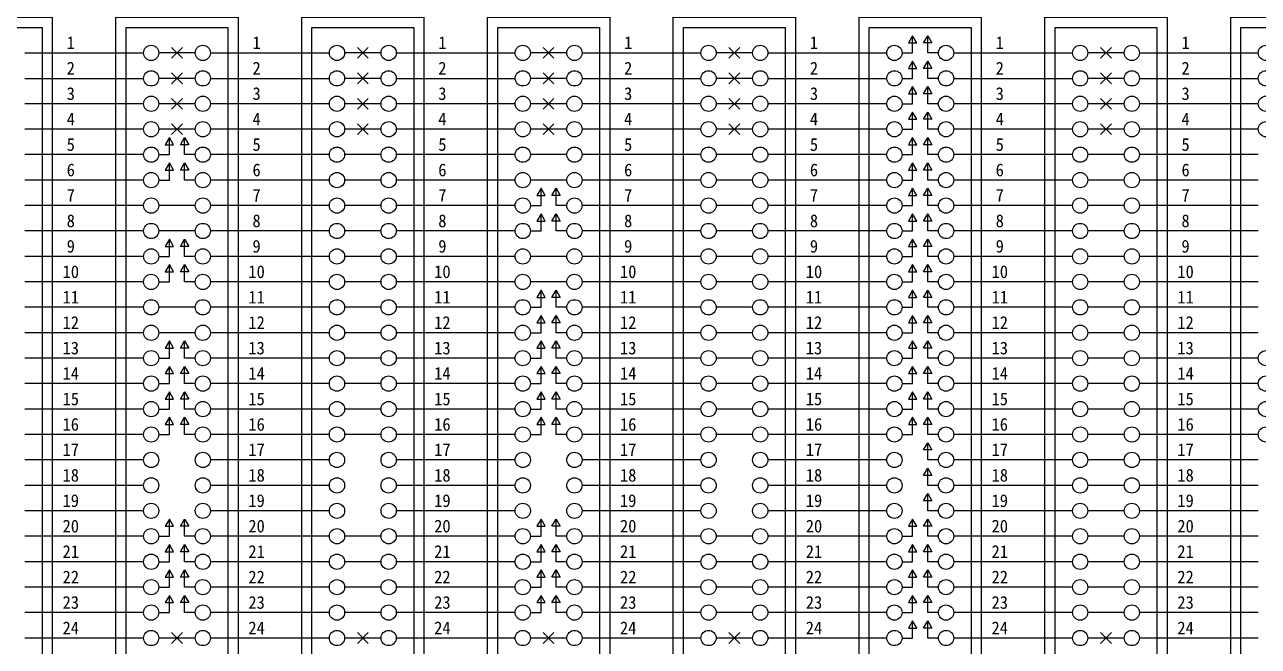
# Model space of a CAD drawing. Extents: x 11696 to 12866, y -1080 to -251.
# Drawn here: x 12357.1 to 12647.9, y -552.8 to -406.2 of the extents above; entities that cross this region are included whole.
import ezdxf
from ezdxf.enums import TextEntityAlignment as Align

# ---------------------------------------------------------------- set-up
doc = ezdxf.new("R2010")
doc.units = 0
doc.header["$LTSCALE"] = 10
doc.header["$MEASUREMENT"] = 0
for name, color, linetype in [('TN-CABL', 4, 'Continuous'), ('TN-TABL', 3, 'Continuous'), ('TN-TEXT', 3, 'Continuous')]:
    doc.layers.add(name, color=color, linetype=linetype)
doc.styles.get("Standard").update_dxf_attribs({"font": 'GulimChe.ttf'})

msp = doc.modelspace()

# ---------------------------------------------------------------- linework, layer by layer
at = {"layer": 'TN-CABL', "ltscale": 1.5}
for points in [[(12563.88, -412.85), (12566.4, -412.85), (12566.4, -408.79)], [(12572.47, -412.85), (12569.95, -412.85), (12569.95, -408.79)], [(12391.71, -411.57), (12394.25, -414.12)], [(12394.25, -411.57), (12391.71, -414.12)], [(12435.5, -411.57), (12438.05, -414.12)], [(12438.05, -411.57), (12435.5, -414.12)], [(12479.3, -411.57), (12481.85, -414.12)], [(12481.85, -411.57), (12479.3, -414.12)], [(12523.1, -411.57), (12525.65, -414.12)], [(12525.65, -411.57), (12523.1, -414.12)], [(12610.7, -411.57), (12613.25, -414.12)], [(12613.25, -411.57), (12610.7, -414.12)], [(12563.88, -418.85), (12566.4, -418.85), (12566.4, -414.79)], [(12572.47, -418.85), (12569.95, -418.85), (12569.95, -414.79)], [(12391.71, -417.57), (12394.25, -420.12)], [(12394.25, -417.57), (12391.71, -420.12)], [(12435.5, -417.57), (12438.05, -420.12)], [(12438.05, -417.57), (12435.5, -420.12)], [(12479.3, -417.57), (12481.85, -420.12)], [(12481.85, -417.57), (12479.3, -420.12)], [(12523.1, -417.57), (12525.65, -420.12)], [(12525.65, -417.57), (12523.1, -420.12)], [(12610.7, -417.57), (12613.25, -420.12)], [(12613.25, -417.57), (12610.7, -420.12)], [(12563.88, -424.85), (12566.4, -424.85), (12566.4, -420.79)], [(12572.47, -424.85), (12569.95, -424.85), (12569.95, -420.79)], [(12391.71, -423.57), (12394.25, -426.12)], [(12394.25, -423.57), (12391.71, -426.12)], [(12435.5, -423.57), (12438.05, -426.12)], [(12438.05, -423.57), (12435.5, -426.12)], [(12479.3, -423.57), (12481.85, -426.12)], [(12481.85, -423.57), (12479.3, -426.12)], [(12523.1, -423.57), (12525.65, -426.12)], [(12525.65, -423.57), (12523.1, -426.12)], [(12610.7, -423.57), (12613.25, -426.12)], [(12613.25, -423.57), (12610.7, -426.12)], [(12563.88, -430.85), (12566.4, -430.85), (12566.4, -426.79)], [(12572.47, -430.85), (12569.95, -430.85), (12569.95, -426.79)], [(12391.71, -429.57), (12394.25, -432.12)], [(12394.25, -429.57), (12391.71, -432.12)], [(12435.5, -429.57), (12438.05, -432.12)], [(12438.05, -429.57), (12435.5, -432.12)], [(12479.3, -429.57), (12481.85, -432.12)], [(12481.85, -429.57), (12479.3, -432.12)], [(12523.1, -429.57), (12525.65, -432.12)], [(12525.65, -429.57), (12523.1, -432.12)], [(12610.7, -429.57), (12613.25, -432.12)], [(12613.25, -429.57), (12610.7, -432.12)], [(12388.68, -436.85), (12391.2, -436.85), (12391.2, -432.79)], [(12397.27, -436.85), (12394.75, -436.85), (12394.75, -432.79)], [(12563.88, -436.85), (12566.4, -436.85), (12566.4, -432.79)], [(12572.47, -436.85), (12569.95, -436.85), (12569.95, -432.79)], [(12388.68, -442.85), (12391.2, -442.85), (12391.2, -438.79)], [(12397.27, -442.85), (12394.75, -442.85), (12394.75, -438.79)], [(12563.88, -442.85), (12566.4, -442.85), (12566.4, -438.79)], [(12572.47, -442.85), (12569.95, -442.85), (12569.95, -438.79)], [(12476.28, -448.85), (12478.8, -448.85), (12478.8, -444.79)], [(12484.87, -448.85), (12482.35, -448.85), (12482.35, -444.79)], [(12563.88, -448.85), (12566.4, -448.85), (12566.4, -444.79)], [(12572.47, -448.85), (12569.95, -448.85), (12569.95, -444.79)], [(12476.28, -454.85), (12478.8, -454.85), (12478.8, -450.79)], [(12484.87, -454.85), (12482.35, -454.85), (12482.35, -450.79)], [(12563.88, -454.85), (12566.4, -454.85), (12566.4, -450.79)], [(12572.47, -454.85), (12569.95, -454.85), (12569.95, -450.79)], [(12388.68, -460.85), (12391.2, -460.85), (12391.2, -456.79)], [(12397.27, -460.85), (12394.75, -460.85), (12394.75, -456.79)], [(12563.88, -460.85), (12566.4, -460.85), (12566.4, -456.79)], [(12572.47, -460.85), (12569.95, -460.85), (12569.95, -456.79)], [(12388.68, -466.85), (12391.2, -466.85), (12391.2, -462.79)], [(12397.27, -466.85), (12394.75, -466.85), (12394.75, -462.79)], [(12563.88, -466.85), (12566.4, -466.85), (12566.4, -462.79)], [(12572.47, -466.85), (12569.95, -466.85), (12569.95, -462.79)], [(12476.28, -472.85), (12478.8, -472.85), (12478.8, -468.79)], [(12484.87, -472.85), (12482.35, -472.85), (12482.35, -468.79)], [(12563.88, -472.85), (12566.4, -472.85), (12566.4, -468.79)], [(12572.47, -472.85), (12569.95, -472.85), (12569.95, -468.79)], [(12476.28, -478.85), (12478.8, -478.85), (12478.8, -474.79)], [(12484.87, -478.85), (12482.35, -478.85), (12482.35, -474.79)], [(12563.88, -478.85), (12566.4, -478.85), (12566.4, -474.79)], [(12572.47, -478.85), (12569.95, -478.85), (12569.95, -474.79)], [(12388.68, -484.85), (12391.2, -484.85), (12391.2, -480.79)], [(12397.27, -484.85), (12394.75, -484.85), (12394.75, -480.79)], [(12476.28, -484.85), (12478.8, -484.85), (12478.8, -480.79)], [(12484.87, -484.85), (12482.35, -484.85), (12482.35, -480.79)], [(12563.88, -484.85), (12566.4, -484.85), (12566.4, -480.79)], [(12572.47, -484.85), (12569.95, -484.85), (12569.95, -480.79)], [(12388.68, -490.85), (12391.2, -490.85), (12391.2, -486.79)], [(12397.27, -490.85), (12394.75, -490.85), (12394.75, -486.79)], [(12476.28, -490.85), (12478.8, -490.85), (12478.8, -486.79)], [(12484.87, -490.85), (12482.35, -490.85), (12482.35, -486.79)], [(12563.88, -490.85), (12566.4, -490.85), (12566.4, -486.79)], [(12572.47, -490.85), (12569.95, -490.85), (12569.95, -486.79)], [(12388.68, -496.85), (12391.2, -496.85), (12391.2, -492.79)], [(12397.27, -496.85), (12394.75, -496.85), (12394.75, -492.79)], [(12476.28, -496.85), (12478.8, -496.85), (12478.8, -492.79)], [(12484.87, -496.85), (12482.35, -496.85), (12482.35, -492.79)], [(12563.88, -496.85), (12566.4, -496.85), (12566.4, -492.79)], [(12572.47, -496.85), (12569.95, -496.85), (12569.95, -492.79)], [(12388.68, -502.85), (12391.2, -502.85), (12391.2, -498.79)], [(12397.27, -502.85), (12394.75, -502.85), (12394.75, -498.79)], [(12476.28, -502.85), (12478.8, -502.85), (12478.8, -498.79)], [(12484.87, -502.85), (12482.35, -502.85), (12482.35, -498.79)], [(12563.88, -502.85), (12566.4, -502.85), (12566.4, -498.79)], [(12572.47, -502.85), (12569.95, -502.85), (12569.95, -498.79)], [(12572.47, -508.85), (12569.95, -508.85), (12569.95, -504.79)], [(12572.47, -514.85), (12569.95, -514.85), (12569.95, -510.79)], [(12572.47, -520.85), (12569.95, -520.85), (12569.95, -516.79)], [(12388.68, -526.85), (12391.2, -526.85), (12391.2, -522.79)], [(12397.27, -526.85), (12394.75, -526.85), (12394.75, -522.79)], [(12476.28, -526.85), (12478.8, -526.85), (12478.8, -522.79)], [(12484.87, -526.85), (12482.35, -526.85), (12482.35, -522.79)], [(12563.88, -526.85), (12566.4, -526.85), (12566.4, -522.79)], [(12572.47, -526.85), (12569.95, -526.85), (12569.95, -522.79)], [(12388.68, -532.85), (12391.2, -532.85), (12391.2, -528.79)], [(12397.27, -532.85), (12394.75, -532.85), (12394.75, -528.79)], [(12476.28, -532.85), (12478.8, -532.85), (12478.8, -528.79)], [(12484.87, -532.85), (12482.35, -532.85), (12482.35, -528.79)], [(12563.88, -532.85), (12566.4, -532.85), (12566.4, -528.79)], [(12572.47, -532.85), (12569.95, -532.85), (12569.95, -528.79)], [(12388.68, -538.85), (12391.2, -538.85), (12391.2, -534.79)], [(12397.27, -538.85), (12394.75, -538.85), (12394.75, -534.79)], [(12476.28, -538.85), (12478.8, -538.85), (12478.8, -534.79)], [(12484.87, -538.85), (12482.35, -538.85), (12482.35, -534.79)], [(12563.88, -538.85), (12566.4, -538.85), (12566.4, -534.79)], [(12572.47, -538.85), (12569.95, -538.85), (12569.95, -534.79)], [(12388.68, -544.85), (12391.2, -544.85), (12391.2, -540.79)], [(12397.27, -544.85), (12394.75, -544.85), (12394.75, -540.79)], [(12476.28, -544.85), (12478.8, -544.85), (12478.8, -540.79)], [(12484.87, -544.85), (12482.35, -544.85), (12482.35, -540.79)], [(12563.88, -544.85), (12566.4, -544.85), (12566.4, -540.79)], [(12572.47, -544.85), (12569.95, -544.85), (12569.95, -540.79)], [(12391.71, -549.57), (12394.25, -552.12)], [(12394.25, -549.57), (12391.71, -552.12)], [(12435.5, -549.57), (12438.05, -552.12)], [(12438.05, -549.57), (12435.5, -552.12)], [(12479.3, -549.57), (12481.85, -552.12)], [(12481.85, -549.57), (12479.3, -552.12)], [(12523.1, -549.57), (12525.65, -552.12)], [(12525.65, -549.57), (12523.1, -552.12)], [(12563.88, -550.85), (12566.4, -550.85), (12566.4, -546.79)], [(12572.47, -550.85), (12569.95, -550.85), (12569.95, -546.79)], [(12610.7, -549.57), (12613.25, -552.12)], [(12613.25, -549.57), (12610.7, -552.12)]]:
    msp.add_lwpolyline(points, dxfattribs=at)
for points in [[(12566.4, -408.79), (12565.42, -410.5), (12567.39, -410.5)], [(12569.95, -408.79), (12570.94, -410.5), (12568.97, -410.5)], [(12566.4, -414.79), (12565.42, -416.5), (12567.39, -416.5)], [(12569.95, -414.79), (12570.94, -416.5), (12568.97, -416.5)], [(12566.4, -420.79), (12565.42, -422.5), (12567.39, -422.5)], [(12569.95, -420.79), (12570.94, -422.5), (12568.97, -422.5)], [(12566.4, -426.79), (12565.42, -428.5), (12567.39, -428.5)], [(12569.95, -426.79), (12570.94, -428.5), (12568.97, -428.5)], [(12391.2, -432.79), (12390.22, -434.5), (12392.19, -434.5)], [(12394.75, -432.79), (12395.74, -434.5), (12393.77, -434.5)], [(12566.4, -432.79), (12565.42, -434.5), (12567.39, -434.5)], [(12569.95, -432.79), (12570.94, -434.5), (12568.97, -434.5)], [(12391.2, -438.79), (12390.22, -440.5), (12392.19, -440.5)], [(12394.75, -438.79), (12395.74, -440.5), (12393.77, -440.5)], [(12566.4, -438.79), (12565.42, -440.5), (12567.39, -440.5)], [(12569.95, -438.79), (12570.94, -440.5), (12568.97, -440.5)], [(12478.8, -444.79), (12477.82, -446.5), (12479.79, -446.5)], [(12482.35, -444.79), (12483.34, -446.5), (12481.37, -446.5)], [(12566.4, -444.79), (12565.42, -446.5), (12567.39, -446.5)], [(12569.95, -444.79), (12570.94, -446.5), (12568.97, -446.5)], [(12478.8, -450.79), (12477.82, -452.5), (12479.79, -452.5)], [(12482.35, -450.79), (12483.34, -452.5), (12481.37, -452.5)], [(12566.4, -450.79), (12565.42, -452.5), (12567.39, -452.5)], [(12569.95, -450.79), (12570.94, -452.5), (12568.97, -452.5)], [(12391.2, -456.79), (12390.22, -458.5), (12392.19, -458.5)], [(12394.75, -456.79), (12395.74, -458.5), (12393.77, -458.5)], [(12566.4, -456.79), (12565.42, -458.5), (12567.39, -458.5)], [(12569.95, -456.79), (12570.94, -458.5), (12568.97, -458.5)], [(12391.2, -462.79), (12390.22, -464.5), (12392.19, -464.5)], [(12394.75, -462.79), (12395.74, -464.5), (12393.77, -464.5)], [(12566.4, -462.79), (12565.42, -464.5), (12567.39, -464.5)], [(12569.95, -462.79), (12570.94, -464.5), (12568.97, -464.5)], [(12478.8, -468.79), (12477.82, -470.5), (12479.79, -470.5)], [(12482.35, -468.79), (12483.34, -470.5), (12481.37, -470.5)], [(12566.4, -468.79), (12565.42, -470.5), (12567.39, -470.5)], [(12569.95, -468.79), (12570.94, -470.5), (12568.97, -470.5)], [(12478.8, -474.79), (12477.82, -476.5), (12479.79, -476.5)], [(12482.35, -474.79), (12483.34, -476.5), (12481.37, -476.5)], [(12566.4, -474.79), (12565.42, -476.5), (12567.39, -476.5)], [(12569.95, -474.79), (12570.94, -476.5), (12568.97, -476.5)], [(12391.2, -480.79), (12390.22, -482.5), (12392.19, -482.5)], [(12394.75, -480.79), (12395.74, -482.5), (12393.77, -482.5)], [(12478.8, -480.79), (12477.82, -482.5), (12479.79, -482.5)], [(12482.35, -480.79), (12483.34, -482.5), (12481.37, -482.5)], [(12566.4, -480.79), (12565.42, -482.5), (12567.39, -482.5)], [(12569.95, -480.79), (12570.94, -482.5), (12568.97, -482.5)], [(12391.2, -486.79), (12390.22, -488.5), (12392.19, -488.5)], [(12394.75, -486.79), (12395.74, -488.5), (12393.77, -488.5)], [(12478.8, -486.79), (12477.82, -488.5), (12479.79, -488.5)], [(12482.35, -486.79), (12483.34, -488.5), (12481.37, -488.5)], [(12566.4, -486.79), (12565.42, -488.5), (12567.39, -488.5)], [(12569.95, -486.79), (12570.94, -488.5), (12568.97, -488.5)], [(12391.2, -492.79), (12390.22, -494.5), (12392.19, -494.5)], [(12394.75, -492.79), (12395.74, -494.5), (12393.77, -494.5)], [(12478.8, -492.79), (12477.82, -494.5), (12479.79, -494.5)], [(12482.35, -492.79), (12483.34, -494.5), (12481.37, -494.5)], [(12566.4, -492.79), (12565.42, -494.5), (12567.39, -494.5)], [(12569.95, -492.79), (12570.94, -494.5), (12568.97, -494.5)], [(12391.2, -498.79), (12390.22, -500.5), (12392.19, -500.5)], [(12394.75, -498.79), (12395.74, -500.5), (12393.77, -500.5)], [(12478.8, -498.79), (12477.82, -500.5), (12479.79, -500.5)], [(12482.35, -498.79), (12483.34, -500.5), (12481.37, -500.5)], [(12566.4, -498.79), (12565.42, -500.5), (12567.39, -500.5)], [(12569.95, -498.79), (12570.94, -500.5), (12568.97, -500.5)], [(12569.95, -504.79), (12570.94, -506.5), (12568.97, -506.5)], [(12569.95, -510.79), (12570.94, -512.5), (12568.97, -512.5)], [(12569.95, -516.79), (12570.94, -518.5), (12568.97, -518.5)], [(12391.2, -522.79), (12390.22, -524.5), (12392.19, -524.5)], [(12394.75, -522.79), (12395.74, -524.5), (12393.77, -524.5)], [(12478.8, -522.79), (12477.82, -524.5), (12479.79, -524.5)], [(12482.35, -522.79), (12483.34, -524.5), (12481.37, -524.5)], [(12566.4, -522.79), (12565.42, -524.5), (12567.39, -524.5)], [(12569.95, -522.79), (12570.94, -524.5), (12568.97, -524.5)], [(12391.2, -528.79), (12390.22, -530.5), (12392.19, -530.5)], [(12394.75, -528.79), (12395.74, -530.5), (12393.77, -530.5)], [(12478.8, -528.79), (12477.82, -530.5), (12479.79, -530.5)], [(12482.35, -528.79), (12483.34, -530.5), (12481.37, -530.5)], [(12566.4, -528.79), (12565.42, -530.5), (12567.39, -530.5)], [(12569.95, -528.79), (12570.94, -530.5), (12568.97, -530.5)], [(12391.2, -534.79), (12390.22, -536.5), (12392.19, -536.5)], [(12394.75, -534.79), (12395.74, -536.5), (12393.77, -536.5)], [(12478.8, -534.79), (12477.82, -536.5), (12479.79, -536.5)], [(12482.35, -534.79), (12483.34, -536.5), (12481.37, -536.5)], [(12566.4, -534.79), (12565.42, -536.5), (12567.39, -536.5)], [(12569.95, -534.79), (12570.94, -536.5), (12568.97, -536.5)], [(12391.2, -540.79), (12390.22, -542.5), (12392.19, -542.5)], [(12394.75, -540.79), (12395.74, -542.5), (12393.77, -542.5)], [(12478.8, -540.79), (12477.82, -542.5), (12479.79, -542.5)], [(12482.35, -540.79), (12483.34, -542.5), (12481.37, -542.5)], [(12566.4, -540.79), (12565.42, -542.5), (12567.39, -542.5)], [(12569.95, -540.79), (12570.94, -542.5), (12568.97, -542.5)], [(12566.4, -546.79), (12565.42, -548.5), (12567.39, -548.5)], [(12569.95, -546.79), (12570.94, -548.5), (12568.97, -548.5)]]:
    msp.add_lwpolyline(points, close=True, dxfattribs=at)
at = {"layer": 'TN-CABL', "flags": 128}
for points in [[(12357.07, -412.85), (12385.09, -412.85)], [(12397.27, -412.85), (12388.68, -412.85)], [(12400.87, -412.85), (12428.89, -412.85)], [(12441.07, -412.85), (12432.48, -412.85)], [(12444.67, -412.85), (12472.69, -412.85)], [(12484.87, -412.85), (12476.28, -412.85)], [(12488.47, -412.85), (12516.49, -412.85)], [(12528.67, -412.85), (12520.08, -412.85)], [(12532.27, -412.85), (12560.29, -412.85)], [(12576.07, -412.85), (12604.09, -412.85)], [(12616.27, -412.85), (12607.68, -412.85)], [(12619.87, -412.85), (12647.89, -412.85)], [(12357.07, -418.85), (12385.09, -418.85)], [(12397.27, -418.85), (12388.68, -418.85)], [(12400.87, -418.85), (12428.89, -418.85)], [(12441.07, -418.85), (12432.48, -418.85)], [(12444.67, -418.85), (12472.69, -418.85)], [(12484.87, -418.85), (12476.28, -418.85)], [(12488.47, -418.85), (12516.49, -418.85)], [(12528.67, -418.85), (12520.08, -418.85)], [(12532.27, -418.85), (12560.29, -418.85)], [(12576.07, -418.85), (12604.09, -418.85)], [(12616.27, -418.85), (12607.68, -418.85)], [(12619.87, -418.85), (12647.89, -418.85)], [(12385.09, -424.85), (12357.07, -424.85)], [(12397.27, -424.85), (12388.68, -424.85)], [(12428.89, -424.85), (12400.87, -424.85)], [(12441.07, -424.85), (12432.48, -424.85)], [(12472.69, -424.85), (12444.67, -424.85)], [(12484.87, -424.85), (12476.28, -424.85)], [(12516.49, -424.85), (12488.47, -424.85)], [(12528.67, -424.85), (12520.08, -424.85)], [(12560.29, -424.85), (12532.27, -424.85)], [(12604.09, -424.85), (12576.07, -424.85)], [(12616.27, -424.85), (12607.68, -424.85)], [(12647.89, -424.85), (12619.87, -424.85)], [(12385.09, -430.85), (12357.07, -430.85)], [(12397.27, -430.85), (12388.68, -430.85)], [(12428.89, -430.85), (12400.87, -430.85)], [(12441.07, -430.85), (12432.48, -430.85)], [(12472.69, -430.85), (12444.67, -430.85)], [(12484.87, -430.85), (12476.28, -430.85)], [(12516.49, -430.85), (12488.47, -430.85)], [(12528.67, -430.85), (12520.08, -430.85)], [(12560.29, -430.85), (12532.27, -430.85)], [(12604.09, -430.85), (12576.07, -430.85)], [(12616.27, -430.85), (12607.68, -430.85)], [(12647.89, -430.85), (12619.87, -430.85)], [(12385.09, -436.85), (12357.07, -436.85)], [(12428.89, -436.85), (12400.87, -436.85)], [(12441.07, -436.85), (12432.48, -436.85)], [(12472.69, -436.85), (12444.67, -436.85)], [(12484.87, -436.85), (12476.28, -436.85)], [(12516.49, -436.85), (12488.47, -436.85)], [(12528.67, -436.85), (12520.08, -436.85)], [(12560.29, -436.85), (12532.27, -436.85)], [(12604.09, -436.85), (12576.07, -436.85)], [(12616.27, -436.85), (12607.68, -436.85)], [(12647.89, -436.85), (12619.87, -436.85)], [(12385.09, -442.85), (12357.07, -442.85)], [(12428.89, -442.85), (12400.87, -442.85)], [(12441.07, -442.85), (12432.48, -442.85)], [(12472.69, -442.85), (12444.67, -442.85)], [(12484.87, -442.85), (12476.28, -442.85)], [(12516.49, -442.85), (12488.47, -442.85)], [(12528.67, -442.85), (12520.08, -442.85)], [(12560.29, -442.85), (12532.27, -442.85)], [(12604.09, -442.85), (12576.07, -442.85)], [(12616.27, -442.85), (12607.68, -442.85)], [(12647.89, -442.85), (12619.87, -442.85)], [(12385.09, -448.85), (12357.07, -448.85)], [(12397.27, -448.85), (12388.68, -448.85)], [(12428.89, -448.85), (12400.87, -448.85)], [(12441.07, -448.85), (12432.48, -448.85)], [(12472.69, -448.85), (12444.67, -448.85)], [(12516.49, -448.85), (12488.47, -448.85)], [(12528.67, -448.85), (12520.08, -448.85)], [(12560.29, -448.85), (12532.27, -448.85)], [(12604.09, -448.85), (12576.07, -448.85)], [(12616.27, -448.85), (12607.68, -448.85)], [(12647.89, -448.85), (12619.87, -448.85)], [(12385.09, -454.85), (12357.07, -454.85)], [(12397.27, -454.85), (12388.68, -454.85)], [(12428.89, -454.85), (12400.87, -454.85)], [(12441.07, -454.85), (12432.48, -454.85)], [(12472.69, -454.85), (12444.67, -454.85)], [(12516.49, -454.85), (12488.47, -454.85)], [(12528.67, -454.85), (12520.08, -454.85)], [(12560.29, -454.85), (12532.27, -454.85)], [(12604.09, -454.85), (12576.07, -454.85)], [(12616.27, -454.85), (12607.68, -454.85)], [(12647.89, -454.85), (12619.87, -454.85)], [(12385.09, -460.85), (12357.07, -460.85)], [(12428.89, -460.85), (12400.87, -460.85)], [(12441.07, -460.85), (12432.48, -460.85)], [(12472.69, -460.85), (12444.67, -460.85)], [(12484.87, -460.85), (12476.28, -460.85)], [(12516.49, -460.85), (12488.47, -460.85)], [(12528.67, -460.85), (12520.08, -460.85)], [(12560.29, -460.85), (12532.27, -460.85)], [(12604.09, -460.85), (12576.07, -460.85)], [(12616.27, -460.85), (12607.68, -460.85)], [(12647.89, -460.85), (12619.87, -460.85)], [(12385.09, -466.85), (12357.07, -466.85)], [(12428.89, -466.85), (12400.87, -466.85)], [(12441.07, -466.85), (12432.48, -466.85)], [(12472.69, -466.85), (12444.67, -466.85)], [(12484.87, -466.85), (12476.28, -466.85)], [(12516.49, -466.85), (12488.47, -466.85)], [(12528.67, -466.85), (12520.08, -466.85)], [(12560.29, -466.85), (12532.27, -466.85)], [(12604.09, -466.85), (12576.07, -466.85)], [(12616.27, -466.85), (12607.68, -466.85)], [(12647.89, -466.85), (12619.87, -466.85)], [(12385.09, -472.85), (12357.07, -472.85)], [(12397.27, -472.85), (12388.68, -472.85)], [(12428.89, -472.85), (12400.87, -472.85)], [(12441.07, -472.85), (12432.48, -472.85)], [(12472.69, -472.85), (12444.67, -472.85)], [(12516.49, -472.85), (12488.47, -472.85)], [(12528.67, -472.85), (12520.08, -472.85)], [(12560.29, -472.85), (12532.27, -472.85)], [(12604.09, -472.85), (12576.07, -472.85)], [(12616.27, -472.85), (12607.68, -472.85)], [(12647.89, -472.85), (12619.87, -472.85)], [(12385.09, -478.85), (12357.07, -478.85)], [(12397.27, -478.85), (12388.68, -478.85)], [(12428.89, -478.85), (12400.87, -478.85)], [(12441.07, -478.85), (12432.48, -478.85)], [(12472.69, -478.85), (12444.67, -478.85)], [(12516.49, -478.85), (12488.47, -478.85)], [(12528.67, -478.85), (12520.08, -478.85)], [(12560.29, -478.85), (12532.27, -478.85)], [(12604.09, -478.85), (12576.07, -478.85)], [(12616.27, -478.85), (12607.68, -478.85)], [(12647.89, -478.85), (12619.87, -478.85)], [(12385.09, -484.85), (12357.07, -484.85)], [(12428.89, -484.85), (12400.87, -484.85)], [(12441.07, -484.85), (12432.48, -484.85)], [(12472.69, -484.85), (12444.67, -484.85)], [(12516.49, -484.85), (12488.47, -484.85)], [(12528.67, -484.85), (12520.08, -484.85)], [(12560.29, -484.85), (12532.27, -484.85)], [(12604.09, -484.85), (12576.07, -484.85)], [(12616.27, -484.85), (12607.68, -484.85)], [(12647.89, -484.85), (12619.87, -484.85)], [(12385.09, -490.85), (12357.07, -490.85)], [(12428.89, -490.85), (12400.87, -490.85)], [(12441.07, -490.85), (12432.48, -490.85)], [(12472.69, -490.85), (12444.67, -490.85)], [(12516.49, -490.85), (12488.47, -490.85)], [(12528.67, -490.85), (12520.08, -490.85)], [(12560.29, -490.85), (12532.27, -490.85)], [(12604.09, -490.85), (12576.07, -490.85)], [(12616.27, -490.85), (12607.68, -490.85)], [(12647.89, -490.85), (12619.87, -490.85)], [(12385.09, -496.85), (12357.07, -496.85)], [(12428.89, -496.85), (12400.87, -496.85)], [(12441.07, -496.85), (12432.48, -496.85)], [(12472.69, -496.85), (12444.67, -496.85)], [(12516.49, -496.85), (12488.47, -496.85)], [(12528.67, -496.85), (12520.08, -496.85)], [(12560.29, -496.85), (12532.27, -496.85)], [(12604.09, -496.85), (12576.07, -496.85)], [(12616.27, -496.85), (12607.68, -496.85)], [(12647.89, -496.85), (12619.87, -496.85)], [(12385.09, -502.85), (12357.07, -502.85)], [(12428.89, -502.85), (12400.87, -502.85)], [(12441.07, -502.85), (12432.48, -502.85)], [(12472.69, -502.85), (12444.67, -502.85)], [(12516.49, -502.85), (12488.47, -502.85)], [(12528.67, -502.85), (12520.08, -502.85)], [(12560.29, -502.85), (12532.27, -502.85)], [(12604.09, -502.85), (12576.07, -502.85)], [(12616.27, -502.85), (12607.68, -502.85)], [(12647.89, -502.85), (12619.87, -502.85)], [(12385.09, -508.85), (12357.07, -508.85)], [(12428.89, -508.85), (12400.87, -508.85)], [(12472.69, -508.85), (12444.67, -508.85)], [(12516.49, -508.85), (12488.47, -508.85)], [(12560.29, -508.85), (12532.27, -508.85)], [(12604.09, -508.85), (12576.07, -508.85)], [(12616.27, -508.85), (12607.68, -508.85)], [(12647.89, -508.85), (12619.87, -508.85)], [(12385.09, -514.85), (12357.07, -514.85)], [(12428.89, -514.85), (12400.87, -514.85)], [(12472.69, -514.85), (12444.67, -514.85)], [(12516.49, -514.85), (12488.47, -514.85)], [(12560.29, -514.85), (12532.27, -514.85)], [(12604.09, -514.85), (12576.07, -514.85)], [(12616.27, -514.85), (12607.68, -514.85)], [(12647.89, -514.85), (12619.87, -514.85)], [(12385.09, -520.85), (12357.07, -520.85)], [(12428.89, -520.85), (12400.87, -520.85)], [(12472.69, -520.85), (12444.67, -520.85)], [(12516.49, -520.85), (12488.47, -520.85)], [(12560.29, -520.85), (12532.27, -520.85)], [(12604.09, -520.85), (12576.07, -520.85)], [(12616.27, -520.85), (12607.68, -520.85)], [(12647.89, -520.85), (12619.87, -520.85)], [(12385.09, -526.85), (12357.07, -526.85)], [(12428.89, -526.85), (12400.87, -526.85)], [(12441.07, -526.85), (12432.48, -526.85)], [(12472.69, -526.85), (12444.67, -526.85)], [(12516.49, -526.85), (12488.47, -526.85)], [(12528.67, -526.85), (12520.08, -526.85)], [(12560.29, -526.85), (12532.27, -526.85)], [(12604.09, -526.85), (12576.07, -526.85)], [(12616.27, -526.85), (12607.68, -526.85)], [(12647.89, -526.85), (12619.87, -526.85)], [(12385.09, -532.85), (12357.07, -532.85)], [(12428.89, -532.85), (12400.87, -532.85)], [(12441.07, -532.85), (12432.48, -532.85)], [(12472.69, -532.85), (12444.67, -532.85)], [(12516.49, -532.85), (12488.47, -532.85)], [(12528.67, -532.85), (12520.08, -532.85)], [(12560.29, -532.85), (12532.27, -532.85)], [(12604.09, -532.85), (12576.07, -532.85)], [(12616.27, -532.85), (12607.68, -532.85)], [(12647.89, -532.85), (12619.87, -532.85)], [(12385.09, -538.85), (12357.07, -538.85)], [(12428.89, -538.85), (12400.87, -538.85)], [(12441.07, -538.85), (12432.48, -538.85)], [(12472.69, -538.85), (12444.67, -538.85)], [(12516.49, -538.85), (12488.47, -538.85)], [(12528.67, -538.85), (12520.08, -538.85)], [(12560.29, -538.85), (12532.27, -538.85)], [(12604.09, -538.85), (12576.07, -538.85)], [(12616.27, -538.85), (12607.68, -538.85)], [(12647.89, -538.85), (12619.87, -538.85)], [(12385.09, -544.85), (12357.07, -544.85)], [(12428.89, -544.85), (12400.87, -544.85)], [(12441.07, -544.85), (12432.48, -544.85)], [(12472.69, -544.85), (12444.67, -544.85)], [(12516.49, -544.85), (12488.47, -544.85)], [(12528.67, -544.85), (12520.08, -544.85)], [(12560.29, -544.85), (12532.27, -544.85)], [(12604.09, -544.85), (12576.07, -544.85)], [(12616.27, -544.85), (12607.68, -544.85)], [(12647.89, -544.85), (12619.87, -544.85)], [(12385.09, -550.85), (12357.07, -550.85)], [(12397.27, -550.85), (12388.68, -550.85)], [(12428.89, -550.85), (12400.87, -550.85)], [(12441.07, -550.85), (12432.48, -550.85)], [(12472.69, -550.85), (12444.67, -550.85)], [(12484.87, -550.85), (12476.28, -550.85)], [(12516.49, -550.85), (12488.47, -550.85)], [(12528.67, -550.85), (12520.08, -550.85)], [(12560.29, -550.85), (12532.27, -550.85)], [(12604.09, -550.85), (12576.07, -550.85)], [(12616.27, -550.85), (12607.68, -550.85)], [(12647.89, -550.85), (12619.87, -550.85)]]:
    msp.add_lwpolyline(points, dxfattribs=at)
at = {"layer": 'TN-TABL'}
for points in [[(12334.78, -404.45), (12363.58, -404.45), (12363.58, -703.25), (12334.78, -703.25)], [(12337.18, -406.85), (12361.18, -406.85), (12361.18, -700.85), (12337.18, -700.85)], [(12378.58, -404.45), (12407.38, -404.45), (12407.38, -703.25), (12378.58, -703.25)], [(12380.98, -406.85), (12404.98, -406.85), (12404.98, -700.85), (12380.98, -700.85)], [(12422.38, -404.45), (12451.18, -404.45), (12451.18, -703.25), (12422.38, -703.25)], [(12424.78, -406.85), (12448.78, -406.85), (12448.78, -700.85), (12424.78, -700.85)], [(12466.18, -404.45), (12494.98, -404.45), (12494.98, -703.25), (12466.18, -703.25)], [(12468.58, -406.85), (12492.58, -406.85), (12492.58, -700.85), (12468.58, -700.85)], [(12509.98, -404.45), (12538.78, -404.45), (12538.78, -703.25), (12509.98, -703.25)], [(12512.38, -406.85), (12536.38, -406.85), (12536.38, -700.85), (12512.38, -700.85)], [(12553.78, -404.45), (12582.58, -404.45), (12582.58, -703.25), (12553.78, -703.25)], [(12556.18, -406.85), (12580.18, -406.85), (12580.18, -700.85), (12556.18, -700.85)], [(12597.58, -404.45), (12626.38, -404.45), (12626.38, -703.25), (12597.58, -703.25)], [(12599.98, -406.85), (12623.98, -406.85), (12623.98, -700.85), (12599.98, -700.85)], [(12641.38, -404.45), (12670.18, -404.45), (12670.18, -703.25), (12641.38, -703.25)], [(12643.78, -406.85), (12667.78, -406.85), (12667.78, -700.85), (12643.78, -700.85)]]:
    msp.add_lwpolyline(points, close=True, dxfattribs=at)
at = {"layer": 'TN-TABL', "ltscale": 0.6}
for centre in [(12386.89, -412.85), (12399.07, -412.85), (12430.69, -412.85), (12442.87, -412.85), (12474.49, -412.85), (12486.67, -412.85), (12518.29, -412.85), (12530.47, -412.85), (12562.09, -412.85), (12574.27, -412.85), (12605.89, -412.85), (12618.07, -412.85), (12649.69, -412.85), (12386.89, -418.85), (12399.07, -418.85), (12430.69, -418.85), (12442.87, -418.85), (12474.49, -418.85), (12486.67, -418.85), (12518.29, -418.85), (12530.47, -418.85), (12562.09, -418.85), (12574.27, -418.85), (12605.89, -418.85), (12618.07, -418.85), (12649.69, -418.85), (12386.89, -424.85), (12399.07, -424.85), (12430.69, -424.85), (12442.87, -424.85), (12474.49, -424.85), (12486.67, -424.85), (12518.29, -424.85), (12530.47, -424.85), (12562.09, -424.85), (12574.27, -424.85), (12605.89, -424.85), (12618.07, -424.85), (12649.69, -424.85), (12386.89, -430.85), (12399.07, -430.85), (12430.69, -430.85), (12442.87, -430.85), (12474.49, -430.85), (12486.67, -430.85), (12518.29, -430.85), (12530.47, -430.85), (12562.09, -430.85), (12574.27, -430.85), (12605.89, -430.85), (12618.07, -430.85), (12649.69, -430.85), (12386.89, -436.85), (12399.07, -436.85), (12430.69, -436.85), (12442.87, -436.85), (12474.49, -436.85), (12486.67, -436.85), (12518.29, -436.85), (12530.47, -436.85), (12562.09, -436.85), (12574.27, -436.85), (12605.89, -436.85), (12618.07, -436.85), (12386.89, -442.85), (12399.07, -442.85), (12430.69, -442.85), (12442.87, -442.85), (12474.49, -442.85), (12486.67, -442.85), (12518.29, -442.85), (12530.47, -442.85), (12562.09, -442.85), (12574.27, -442.85), (12605.89, -442.85), (12618.07, -442.85), (12386.89, -448.85), (12399.07, -448.85), (12430.69, -448.85), (12442.87, -448.85), (12474.49, -448.85), (12486.67, -448.85), (12518.29, -448.85), (12530.47, -448.85), (12562.09, -448.85), (12574.27, -448.85), (12605.89, -448.85), (12618.07, -448.85), (12386.89, -454.85), (12399.07, -454.85), (12430.69, -454.85), (12442.87, -454.85), (12474.49, -454.85), (12486.67, -454.85), (12518.29, -454.85), (12530.47, -454.85), (12562.09, -454.85), (12574.27, -454.85), (12605.89, -454.85), (12618.07, -454.85), (12386.89, -460.85), (12399.07, -460.85), (12430.69, -460.85), (12442.87, -460.85), (12474.49, -460.85), (12486.67, -460.85), (12518.29, -460.85), (12530.47, -460.85), (12562.09, -460.85), (12574.27, -460.85), (12605.89, -460.85), (12618.07, -460.85), (12386.89, -466.85), (12399.07, -466.85), (12430.69, -466.85), (12442.87, -466.85), (12474.49, -466.85), (12486.67, -466.85), (12518.29, -466.85), (12530.47, -466.85), (12562.09, -466.85), (12574.27, -466.85), (12605.89, -466.85), (12618.07, -466.85), (12386.89, -472.85), (12399.07, -472.85), (12430.69, -472.85), (12442.87, -472.85), (12474.49, -472.85), (12486.67, -472.85), (12518.29, -472.85), (12530.47, -472.85), (12562.09, -472.85), (12574.27, -472.85), (12605.89, -472.85), (12618.07, -472.85), (12386.89, -478.85), (12399.07, -478.85), (12430.69, -478.85), (12442.87, -478.85), (12474.49, -478.85), (12486.67, -478.85), (12518.29, -478.85), (12530.47, -478.85), (12562.09, -478.85), (12574.27, -478.85), (12605.89, -478.85), (12618.07, -478.85), (12386.89, -484.85), (12399.07, -484.85), (12430.69, -484.85), (12442.87, -484.85), (12474.49, -484.85), (12486.67, -484.85), (12518.29, -484.85), (12530.47, -484.85), (12562.09, -484.85), (12574.27, -484.85), (12605.89, -484.85), (12618.07, -484.85), (12649.69, -484.85), (12386.89, -490.85), (12399.07, -490.85), (12430.69, -490.85), (12442.87, -490.85), (12474.49, -490.85), (12486.67, -490.85), (12518.29, -490.85), (12530.47, -490.85), (12562.09, -490.85), (12574.27, -490.85), (12605.89, -490.85), (12618.07, -490.85), (12649.69, -490.85), (12386.89, -496.85), (12399.07, -496.85), (12430.69, -496.85), (12442.87, -496.85), (12474.49, -496.85), (12486.67, -496.85), (12518.29, -496.85), (12530.47, -496.85), (12562.09, -496.85), (12574.27, -496.85), (12605.89, -496.85), (12618.07, -496.85), (12649.69, -496.85), (12386.89, -502.85), (12399.07, -502.85), (12430.69, -502.85), (12442.87, -502.85), (12474.49, -502.85), (12486.67, -502.85), (12518.29, -502.85), (12530.47, -502.85), (12562.09, -502.85), (12574.27, -502.85), (12605.89, -502.85), (12618.07, -502.85), (12649.69, -502.85), (12386.89, -508.85), (12399.07, -508.85), (12430.69, -508.85), (12442.87, -508.85), (12474.49, -508.85), (12486.67, -508.85), (12518.29, -508.85), (12530.47, -508.85), (12562.09, -508.85), (12574.27, -508.85), (12605.89, -508.85), (12618.07, -508.85), (12386.89, -514.85), (12399.07, -514.85), (12430.69, -514.85), (12442.87, -514.85), (12474.49, -514.85), (12486.67, -514.85), (12518.29, -514.85), (12530.47, -514.85), (12562.09, -514.85), (12574.27, -514.85), (12605.89, -514.85), (12618.07, -514.85), (12386.89, -520.85), (12399.07, -520.85), (12430.69, -520.85), (12442.87, -520.85), (12474.49, -520.85), (12486.67, -520.85), (12518.29, -520.85), (12530.47, -520.85), (12562.09, -520.85), (12574.27, -520.85), (12605.89, -520.85), (12618.07, -520.85), (12386.89, -526.85), (12399.07, -526.85), (12430.69, -526.85), (12442.87, -526.85), (12474.49, -526.85), (12486.67, -526.85), (12518.29, -526.85), (12530.47, -526.85), (12562.09, -526.85), (12574.27, -526.85), (12605.89, -526.85), (12618.07, -526.85), (12386.89, -532.85), (12399.07, -532.85), (12430.69, -532.85), (12442.87, -532.85), (12474.49, -532.85), (12486.67, -532.85), (12518.29, -532.85), (12530.47, -532.85), (12562.09, -532.85), (12574.27, -532.85), (12605.89, -532.85), (12618.07, -532.85), (12386.89, -538.85), (12399.07, -538.85), (12430.69, -538.85), (12442.87, -538.85), (12474.49, -538.85), (12486.67, -538.85), (12518.29, -538.85), (12530.47, -538.85), (12562.09, -538.85), (12574.27, -538.85), (12605.89, -538.85), (12618.07, -538.85), (12386.89, -544.85), (12399.07, -544.85), (12430.69, -544.85), (12442.87, -544.85), (12474.49, -544.85), (12486.67, -544.85), (12518.29, -544.85), (12530.47, -544.85), (12562.09, -544.85), (12574.27, -544.85), (12605.89, -544.85), (12618.07, -544.85), (12386.89, -550.85), (12399.07, -550.85), (12430.69, -550.85), (12442.87, -550.85), (12474.49, -550.85), (12486.67, -550.85), (12518.29, -550.85), (12530.47, -550.85), (12562.09, -550.85), (12574.27, -550.85), (12605.89, -550.85), (12618.07, -550.85)]:
    msp.add_circle(centre, 1.8, dxfattribs=at)

# ---------------------------------------------------------------- texts
at = {"layer": 'TN-TEXT'}
for s, p in [('1', (12367.94, -410.45)), ('1', (12411.74, -410.45)), ('1', (12455.54, -410.45)), ('1', (12499.34, -410.45)), ('1', (12543.14, -410.45)), ('1', (12586.94, -410.45)), ('1', (12630.74, -410.45)), ('2', (12367.94, -416.45)), ('2', (12411.74, -416.45)), ('2', (12455.54, -416.45)), ('2', (12499.34, -416.45)), ('2', (12543.14, -416.45)), ('2', (12586.94, -416.45)), ('2', (12630.74, -416.45)), ('3', (12367.94, -422.45)), ('3', (12411.74, -422.45)), ('3', (12455.54, -422.45)), ('3', (12499.34, -422.45)), ('3', (12543.14, -422.45)), ('3', (12586.94, -422.45)), ('3', (12630.74, -422.45)), ('4', (12367.94, -428.45)), ('4', (12411.74, -428.45)), ('4', (12455.54, -428.45)), ('4', (12499.34, -428.45)), ('4', (12543.14, -428.45)), ('4', (12586.94, -428.45)), ('4', (12630.74, -428.45)), ('5', (12367.94, -434.45)), ('5', (12411.74, -434.45)), ('5', (12455.54, -434.45)), ('5', (12499.34, -434.45)), ('5', (12543.14, -434.45)), ('5', (12586.94, -434.45)), ('5', (12630.74, -434.45)), ('6', (12367.94, -440.45)), ('6', (12411.74, -440.45)), ('6', (12455.54, -440.45)), ('6', (12499.34, -440.45)), ('6', (12543.14, -440.45)), ('6', (12586.94, -440.45)), ('6', (12630.74, -440.45)), ('7', (12367.94, -446.45)), ('7', (12411.74, -446.45)), ('7', (12455.54, -446.45)), ('7', (12499.34, -446.45)), ('7', (12543.14, -446.45)), ('7', (12586.94, -446.45)), ('7', (12630.74, -446.45)), ('8', (12367.94, -452.45)), ('8', (12411.74, -452.45)), ('8', (12455.54, -452.45)), ('8', (12499.34, -452.45)), ('8', (12543.14, -452.45)), ('8', (12586.94, -452.45)), ('8', (12630.74, -452.45)), ('9', (12367.94, -458.45)), ('9', (12411.74, -458.45)), ('9', (12455.54, -458.45)), ('9', (12499.34, -458.45)), ('9', (12543.14, -458.45)), ('9', (12586.94, -458.45)), ('9', (12630.74, -458.45)), ('10', (12367.94, -464.45)), ('10', (12411.74, -464.45)), ('10', (12455.54, -464.45)), ('10', (12499.34, -464.45)), ('10', (12543.14, -464.45)), ('10', (12586.94, -464.45)), ('10', (12630.74, -464.45)), ('11', (12367.94, -470.45)), ('11', (12411.74, -470.45)), ('11', (12455.54, -470.45)), ('11', (12499.34, -470.45)), ('11', (12543.14, -470.45)), ('11', (12586.94, -470.45)), ('11', (12630.74, -470.45)), ('12', (12367.94, -476.45)), ('12', (12411.74, -476.45)), ('12', (12455.54, -476.45)), ('12', (12499.34, -476.45)), ('12', (12543.14, -476.45)), ('12', (12586.94, -476.45)), ('12', (12630.74, -476.45)), ('13', (12367.94, -482.45)), ('13', (12411.74, -482.45)), ('13', (12455.54, -482.45)), ('13', (12499.34, -482.45)), ('13', (12543.14, -482.45)), ('13', (12586.94, -482.45)), ('13', (12630.74, -482.45)), ('14', (12367.94, -488.45)), ('14', (12411.74, -488.45)), ('14', (12455.54, -488.45)), ('14', (12499.34, -488.45)), ('14', (12543.14, -488.45)), ('14', (12586.94, -488.45)), ('14', (12630.74, -488.45)), ('15', (12367.94, -494.45)), ('15', (12411.74, -494.45)), ('15', (12455.54, -494.45)), ('15', (12499.34, -494.45)), ('15', (12543.14, -494.45)), ('15', (12586.94, -494.45)), ('15', (12630.74, -494.45)), ('16', (12367.94, -500.45)), ('16', (12411.74, -500.45)), ('16', (12455.54, -500.45)), ('16', (12499.34, -500.45)), ('16', (12543.14, -500.45)), ('16', (12586.94, -500.45)), ('16', (12630.74, -500.45)), ('17', (12367.94, -506.45)), ('17', (12411.74, -506.45)), ('17', (12455.54, -506.45)), ('17', (12499.34, -506.45)), ('17', (12543.14, -506.45)), ('17', (12586.94, -506.45)), ('17', (12630.74, -506.45)), ('18', (12367.94, -512.45)), ('18', (12411.74, -512.45)), ('18', (12455.54, -512.45)), ('18', (12499.34, -512.45)), ('18', (12543.14, -512.45)), ('18', (12586.94, -512.45)), ('18', (12630.74, -512.45)), ('19', (12367.94, -518.45)), ('19', (12411.74, -518.45)), ('19', (12455.54, -518.45)), ('19', (12499.34, -518.45)), ('19', (12543.14, -518.45)), ('19', (12586.94, -518.45)), ('19', (12630.74, -518.45)), ('20', (12367.94, -524.45)), ('20', (12411.74, -524.45)), ('20', (12455.54, -524.45)), ('20', (12499.34, -524.45)), ('20', (12543.14, -524.45)), ('20', (12586.94, -524.45)), ('20', (12630.74, -524.45)), ('21', (12367.94, -530.45)), ('21', (12411.74, -530.45)), ('21', (12455.54, -530.45)), ('21', (12499.34, -530.45)), ('21', (12543.14, -530.45)), ('21', (12586.94, -530.45)), ('21', (12630.74, -530.45)), ('22', (12367.94, -536.45)), ('22', (12411.74, -536.45)), ('22', (12455.54, -536.45)), ('22', (12499.34, -536.45)), ('22', (12543.14, -536.45)), ('22', (12586.94, -536.45)), ('22', (12630.74, -536.45)), ('23', (12367.94, -542.45)), ('23', (12411.74, -542.45)), ('23', (12455.54, -542.45)), ('23', (12499.34, -542.45)), ('23', (12543.14, -542.45)), ('23', (12586.94, -542.45)), ('23', (12630.74, -542.45)), ('24', (12367.94, -548.45)), ('24', (12411.74, -548.45)), ('24', (12455.54, -548.45)), ('24', (12499.34, -548.45)), ('24', (12543.14, -548.45)), ('24', (12586.94, -548.45)), ('24', (12630.74, -548.45))]:
    msp.add_text(s, height=3, dxfattribs=at).set_placement(p, align=Align.MIDDLE_CENTER)

doc.saveas('drawing.dxf')
